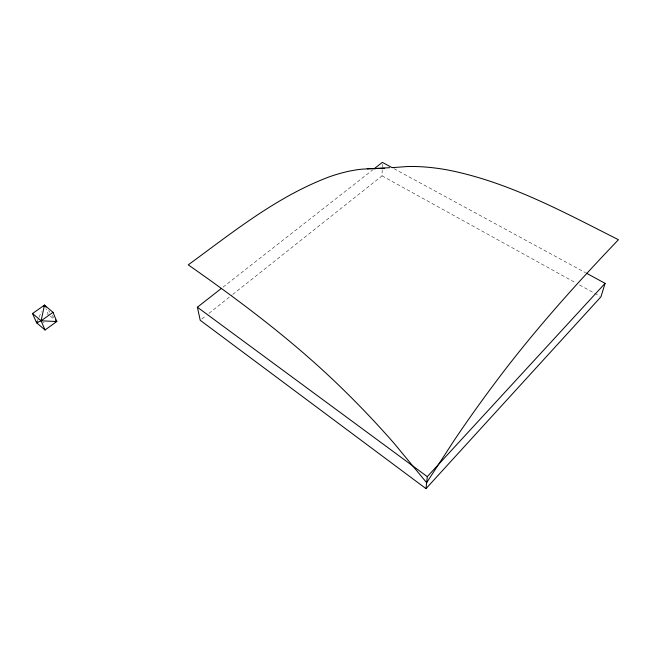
<?xml version="1.0" encoding="UTF-8"?>
<svg xmlns="http://www.w3.org/2000/svg" width="651" height="651" viewBox="0 0 651 651"><rect width="100%" height="100%" fill="white"/><g stroke="black" fill="none" stroke-linecap="round" stroke-linejoin="round"><path stroke-width="0.49" stroke-dasharray="3.25 2.44" d="M232.773 294.423L382.047 175.843L382.3 164.288M37.376 320.862L38.629 318.087M39.011 317.24L41.542 311.609M201.81 319.023L205.781 315.865M208.955 313.343L231.984 295.058M223.016 287.148L372.73 169.878M47.547 314.881L48.272 314.368L45.895 308.623M42.868 322.343L44.13 322.269M393.92 168.65L585.485 272.696M382.047 175.843L576.045 283.039M579.602 285L593.842 292.869M594.729 293.365L600.067 296.311M50.387 316.15L54.643 319.722M48.565 310.6L49.858 312.325M52.08 315.279L53.846 317.623"/><path stroke-width="0.98" d="M221.421 288.401L197.399 307.215L200.223 320.284L426.006 488.641L427.3 476.646L605.088 283.34L586.372 273.176M605.088 283.34L600.963 296.807L426.006 488.641M37.034 321.618L36.546 322.709L45.025 329.992L56.783 321.529L53.032 312.317L44.455 305.14L32.55 313.513L36.546 322.709L37.807 322.636M43.959 306.239L44.455 305.14L46.001 307.191M374.333 168.625L382.34 162.359L392.138 167.681M37.286 322.188L36.546 322.709L41.103 320.813L53.032 312.317M392.659 167.608L407.331 166.526A274.657 145.694 41.1 0 1 447.79 169.992C508.626 181.938 563.636 212.08 618.45 239.714C574.581 285.594 532.168 333.003 494.247 383.968A290.379 59.111 -56 0 0 454.211 440.304L426.649 482.708L394.514 443.827A293.194 92.637 47.1 0 0 346.365 392.667C298.142 344.818 243.832 303.724 188.261 264.859C232.871 232.228 276.846 196.594 329.113 176.909A269.685 119.882 -52.7 0 1 361.972 169.17L389.648 167.689M54.757 321.643L56.783 321.529L55.604 319.966M367.156 168.764L384.643 168.292M372.258 168.625L375.236 168.788M197.399 307.215L427.3 476.646M56.246 321.073L56.783 321.529L41.103 320.813L32.55 313.513M45.025 329.992L41.103 320.813L44.455 305.14L44.935 306.304"/></g></svg>
